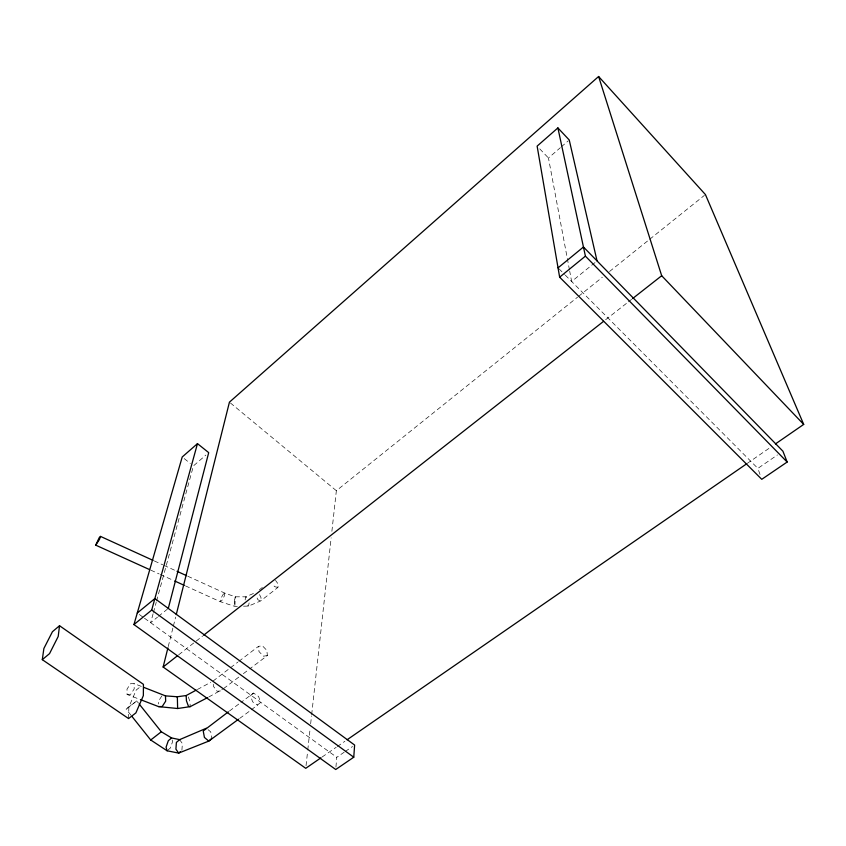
<?xml version="1.0" encoding="UTF-8"?>
<svg xmlns="http://www.w3.org/2000/svg" width="846" height="846" viewBox="0 0 846 846"><rect width="100%" height="100%" fill="white"/><g stroke="black" fill="none" stroke-linecap="round" stroke-linejoin="round"><path stroke-width="0.63" stroke-dasharray="4.23 3.17" d="M128.571 718.561L128.867 706.886L136.269 689.966L141.388 685.958M181.901 750.275L182.376 743.571L179.648 739.637M335.936 767.058L336.771 757.307L344.121 752.263M306.041 765.704L307.627 751.301M307.764 749.99L310.08 729.041M310.651 723.795L311.518 715.938M311.666 714.627L331.156 537.855M331.886 531.299L336.359 490.712L577.585 297.136M243.553 606.191L248.534 606.074L260.536 601.02L277.879 587.452L278.366 584.322L275.521 580.367M249.105 602.912L248.534 606.074L246.535 604.615M245.129 599.973L245.71 596.821L255.238 592.718M168.248 646.545L173.06 627.351M173.377 626.082L175.619 617.125M153.094 613.773L150.662 622.698L157.515 617.146M153.443 612.504L156.224 602.299M156.573 601.03L193.427 465.903L205.842 455.127M161.829 695.983L158.392 701.323L158.477 703.967M251.304 709.857L260.653 702.476L258.569 696.438L253.514 693.064L240.951 702.444M253.514 693.064L250.522 695.719L252.605 701.789L257.692 705.173M569.464 269.927L548.462 157.991L560.338 147.701M561.321 146.844L568.248 140.838M167.92 750.085L170.374 747.98L172.605 741.593L171.59 737.945M158.498 616.353L167.307 609.215M595.013 262.567L571.642 281.507L569.707 271.217M259.384 589.821L262.334 587.441M578.622 296.312L602.331 277.287M609.543 271.492L648.723 240.063M649.749 239.238L704.39 195.394M131.045 715.304L126.128 709.128L136.735 700.943L138.374 703.005M136.735 700.943L126.128 709.128M178.707 654.793L202.596 636.044M605.599 319.756L627.415 302.635M628.451 301.821L631.571 299.378M213.055 681.062L229.562 668.446M230.598 667.653L237.821 662.132M238.858 661.35L258.464 646.365L262.376 645.762L266.818 650.352L267.378 655.565L249.644 668.932M208.814 696.977L222.53 689.363M223.577 688.581L239.217 676.789M243.394 673.649L248.608 669.715M229.425 711.042L239.894 703.227M239.619 718.444L250.247 710.64M322.051 757.054L336.19 747.293M337.279 746.542L344.882 741.286M747.166 463.46L769.997 447.682M345.168 751.544L352.528 746.5M760.025 474.458L757.868 468.388L777.474 454.937M197.372 689.511L210.813 682.267M267.378 655.565L263.476 656.21L259.003 651.589L258.464 646.365M220.446 690.939L217.126 691.256L213.414 686.307L213.234 683.684M141.335 686.413L134.102 683.568L130.506 683.727L127.006 689.162L127.08 694.481L139.188 699.145M127.08 694.481L130.675 694.365L134.197 688.887L134.102 683.568M237.324 606.328L234.839 606.392L220.193 601.654L185.486 585.897M277.879 587.452L274.516 586.627L272.37 583.645M150.778 570.141L159.154 573.948M160.359 574.487L173.525 580.462M154.321 560.951L162.686 564.768M163.881 565.318L175.841 570.775M187.791 576.232L224.856 593.141L235.273 596.811L245.71 596.821L247.698 598.302M139.326 614.503L143.672 617.643M144.486 618.225L336.771 757.307M184.248 458.617L190.361 463.471M230.44 402.992L336.359 490.712M208.105 729.696L210.707 731.885L211.912 738.294M558.973 268.795L564.546 274.39M565.297 275.14L757.868 468.388M539.737 148.864L548.462 157.991M259.542 594.569L261.076 597.868L260.536 601.02L257.935 599.761L256.391 596.451M188.32 696.977L189.938 701.408L190.213 706.643M234.659 599.951L234.839 606.392L235.273 596.811L234.659 599.951M224.856 593.141L224.201 596.282L221.864 600.544L220.193 601.654L220.859 598.503L223.185 594.262L224.856 593.141"/><path stroke-width="1.27" d="M168.291 608.422L208.708 452.642L197.478 443.632L182.207 456.999L133.943 624.57L335.735 769.5L353.765 757.212L354.622 745.051L154.871 598.577L137.274 613.012M59.527 625.723L58.205 636.456L49.544 653.62L42.3 659.668L128.571 718.561L135.899 712.892L143.355 695.613L143.429 684.351L59.527 625.723L52.441 631.719L43.876 648.501L42.3 659.668M177.248 697.411L177.343 696.766L186.162 695.539L196.251 690.114M140.404 699.61L158.562 706.6L177.628 708.514L177.343 696.766L165.467 695.867L143.757 687.354M320.972 757.805L305.744 768.316L163.13 667.018L167.931 647.825M176.264 614.566L229.435 402.157L598.608 76.5L705.427 194.569L803.7 424.406L775.433 443.928M133.943 624.57L151.709 610.072L197.478 443.632M153.126 560.412L100.515 536.406L99.458 539.452L95.725 545.152L149.583 569.601M95.725 545.152L99.183 537.739L100.515 536.406M211.912 738.294L208.782 741.096L178.675 753.099L167.106 750.783L150.725 739.996L131.87 716.329M597.043 260.917L569.231 139.981L557.895 127.915L537.125 146.115L559.64 277.171L761.76 479.322L787.15 462.032L782.92 451.204L583.454 247.011L558.043 267.865M228.378 711.824L203.22 730.997L204.425 737.437L208.782 741.096L238.551 719.227M180.283 751.692L178.675 753.099L175.915 749.165L176.402 742.418L179.648 739.637L206.371 728.237M179.648 739.637L171.59 737.945L168.322 740.705L166.07 747.155L167.106 750.783M171.59 737.945L161.322 731.769L150.725 739.996M559.64 277.171L585.411 256.137L557.895 127.915M163.13 667.018L177.671 655.608M203.632 635.23L603.526 321.385M632.607 298.564L661.688 275.733L598.608 76.5M347.061 739.785L746.077 464.211M177.628 708.514L190.213 706.643L207.661 697.58M158.562 706.6L162.21 706.526L165.679 701.144L165.467 695.867M190.213 706.643L188.478 706.357L186.437 700.784L186.162 695.539M174.72 581.012L184.291 585.358M177.036 571.314L186.596 575.682M151.709 610.072L353.765 757.212M585.411 256.137L787.15 462.032M661.688 275.733L803.7 424.406M139.188 704.031L161.322 731.769"/></g></svg>
